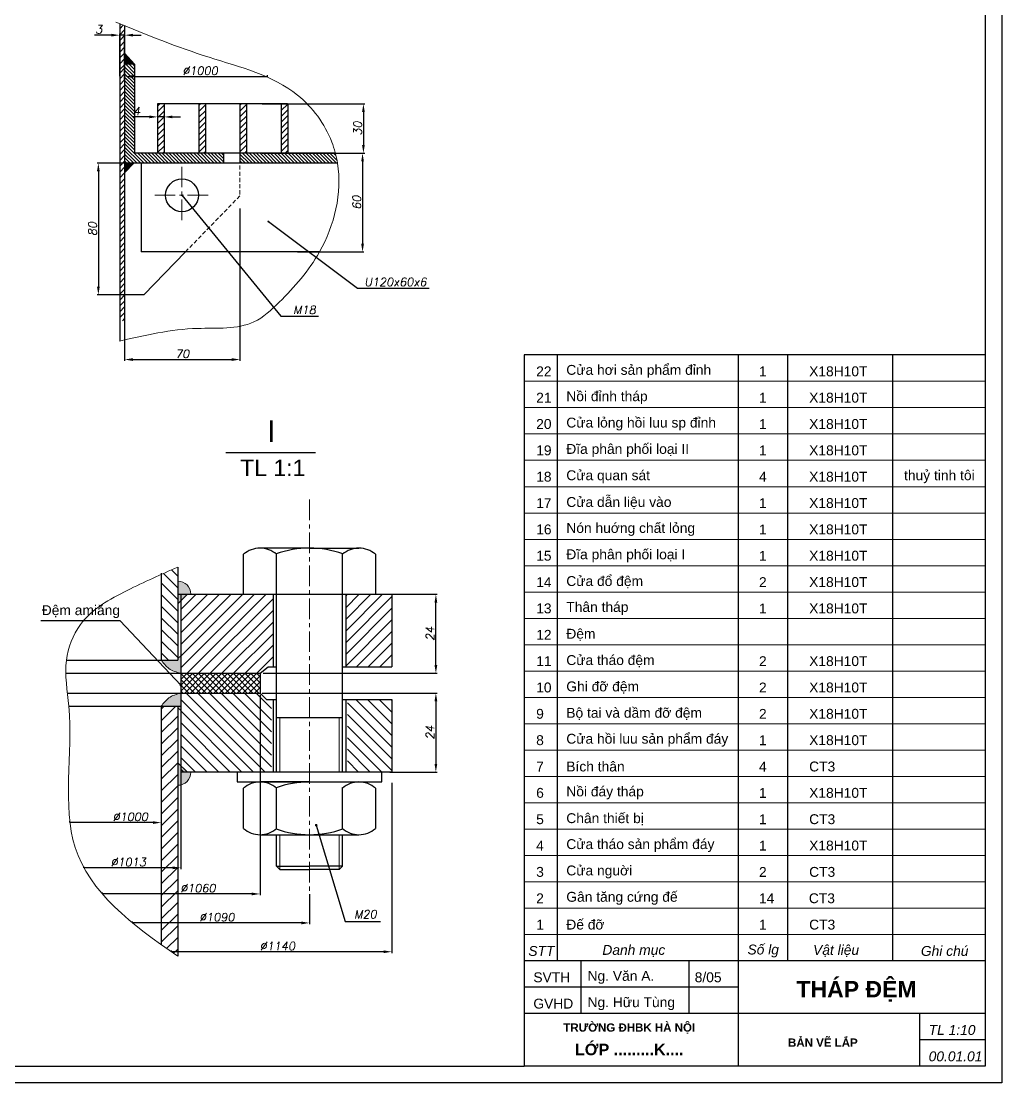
# Model space of a CAD drawing. Header units: inches. Extents: x -9 to 5931, y 0 to 8400.
# Drawn here: x 2954 to 5931, y 0 to 3223 of the extents above; entities that cross this region are included whole.
import ezdxf

# ---------------------------------------------------------------- set-up
doc = ezdxf.new("R2010")
doc.units = ezdxf.units.IN
doc.header["$LTSCALE"] = 50
doc.header["$MEASUREMENT"] = 0
doc.linetypes.add('CENTER', pattern=[2, 1.25, -0.25, 0.25, -0.25])
doc.linetypes.add('HIDDEN', pattern=[0.375, 0.25, -0.125])
doc.layers.get('0').update_dxf_attribs({"plot": 0})
for name, color, linetype, lineweight in [('Dam', 2, 'Continuous', 30), ('Khuat', 6, 'HIDDEN', 13), ('kthuoc', 3, 'Continuous', 13), ('manh', 4, 'Continuous', 13), ('Tam', 1, 'CENTER', 13)]:
    doc.layers.add(name, color=color, linetype=linetype, lineweight=lineweight)
doc.styles.add('chu2.5', font='txt.shx', dxfattribs={"oblique": 10, "height": 25})
doc.styles.add('chu50', font='VNARIAL.ttf', dxfattribs={"height": 50})
doc.styles.add('chu65', font='VNARIAL.ttf', dxfattribs={"height": 65})
doc.dimstyles.new('kichthuoc2.5', dxfattribs={"dimtxt": 25, "dimasz": 25, "dimexe": 4, "dimexo": 0, "dimgap": 5, "dimtad": 1, "dimtoh": 1, "dimdec": 0, "dimzin": 0, "dimdsep": 46, "dimtxsty": 'chu2.5', "dimcen": 5, "dimclrd": 256, "dimclre": 256, "dimclrt": 256, "dimadec": 0, "dimazin": 0, "dimtfac": 1, "dimtdec": 0, "dimtmove": 0, "dimatfit": 0, "dimfxl": 0, "dimtolj": 1, "dimtzin": 0, "dimarcsym": 0})

# ---------------------------------------------------------------- blocks, each defined once
blk = doc.blocks.new('*D6')
at = {"layer": 'DEFPOINTS', "color": 0}
for p in [(3368.1, 2956.3), (3368.1, 2932.8), (3388.1, 2932.8)]:
    blk.add_point(p, dxfattribs=at)
at = {"layer": 'manh', "lineweight": -2}
for p, q in [((3368.1, 2956.3), (3368.1, 2928.8)), ((3388.1, 2932.8), (3388.1, 2936.8)), ((3343.1, 2932.8), (3291.5, 2932.8)), ((3388.1, 2932.8), (3368.1, 2932.8)), ((3413.1, 2932.8), (3438.1, 2932.8))]:
    blk.add_line(p, q, dxfattribs=at)
at = {"layer": 'manh'}
for points in [[(3343.1, 2937), (3343.1, 2928.6), (3368.1, 2932.8)], [(3413.1, 2937), (3413.1, 2928.6), (3388.1, 2932.8)]]:
    blk.add_solid(points, dxfattribs=at)
at = {"layer": 'manh', "insert": (3304.8, 2950.3), "char_height": 25, "attachment_point": 5, "style": 'chu2.5'}
blk.add_mtext('\\A1;4', dxfattribs=at)
blk = doc.blocks.new('*D5')
at = {"layer": 'DEFPOINTS', "color": 0}
for p in [(3253.1, 3181), (3253.1, 3056.1), (3268.1, 3045.6)]:
    blk.add_point(p, dxfattribs=at)
at = {"layer": 'manh', "lineweight": -2}
for p, q in [((3228.1, 3181), (3176.5, 3181)), ((3253.1, 3056.1), (3253.1, 3185)), ((3268.1, 3181), (3253.1, 3181)), ((3268.1, 3045.6), (3268.1, 3185)), ((3293.1, 3181), (3318.1, 3181))]:
    blk.add_line(p, q, dxfattribs=at)
at = {"layer": 'manh'}
for points in [[(3228.1, 3185.1), (3228.1, 3176.8), (3253.1, 3181)], [(3293.1, 3185.1), (3293.1, 3176.8), (3268.1, 3181)]]:
    blk.add_solid(points, dxfattribs=at)
at = {"layer": 'manh', "insert": (3189.8, 3198.5), "char_height": 25, "attachment_point": 5, "style": 'chu2.5'}
blk.add_mtext('\\A1;3', dxfattribs=at)
blk = doc.blocks.new('*D41')
at = {"layer": 'DEFPOINTS', "color": 0}
for p in [(3618.1, 2654.3), (3268.1, 2404.8), (3618.1, 2196)]:
    blk.add_point(p, dxfattribs=at)
at = {"layer": 'manh', "lineweight": -2}
for p, q in [((3618.1, 2654.3), (3618.1, 2192)), ((3268.1, 2404.8), (3268.1, 2192)), ((3293.1, 2196), (3593.1, 2196))]:
    blk.add_line(p, q, dxfattribs=at)
at = {"layer": 'manh'}
for points in [[(3293.1, 2200.2), (3293.1, 2191.8), (3268.1, 2196)], [(3593.1, 2200.2), (3593.1, 2191.8), (3618.1, 2196)]]:
    blk.add_solid(points, dxfattribs=at)
at = {"layer": 'manh', "insert": (3443.1, 2213.5), "char_height": 25, "attachment_point": 5, "style": 'chu2.5'}
blk.add_mtext('\\A1;70', dxfattribs=at)
blk = doc.blocks.new('*D40')
at = {"layer": 'DEFPOINTS', "color": 0}
for p in [(3318.1, 2792.6), (3188.3, 2392.6), (3297.2, 2392.6)]:
    blk.add_point(p, dxfattribs=at)
at = {"layer": 'manh', "lineweight": -2}
for p, q in [((3318.1, 2792.6), (3184.3, 2792.6)), ((3188.3, 2767.6), (3188.3, 2417.6)), ((3297.2, 2392.6), (3184.3, 2392.6))]:
    blk.add_line(p, q, dxfattribs=at)
at = {"layer": 'manh'}
for points in [[(3184.1, 2767.6), (3192.5, 2767.6), (3188.3, 2792.6)], [(3184.1, 2417.6), (3192.5, 2417.6), (3188.3, 2392.6)]]:
    blk.add_solid(points, dxfattribs=at)
at = {"layer": 'manh', "insert": (3170.8, 2592.6), "char_height": 25, "attachment_point": 5, "rotation": 90, "style": 'chu2.5'}
blk.add_mtext('\\A1;80', dxfattribs=at)
blk = doc.blocks.new('*D39')
at = {"layer": 'DEFPOINTS', "color": 0}
for p in [(3793.1, 2822.6), (3793.1, 2522.6), (3990.3, 2522.6)]:
    blk.add_point(p, dxfattribs=at)
at = {"layer": 'manh', "lineweight": -2}
for p, q in [((3793.1, 2822.6), (3994.3, 2822.6)), ((3990.3, 2797.6), (3990.3, 2547.6)), ((3793.1, 2522.6), (3994.3, 2522.6))]:
    blk.add_line(p, q, dxfattribs=at)
at = {"layer": 'manh'}
for points in [[(3986.2, 2797.6), (3994.5, 2797.6), (3990.3, 2822.6)], [(3986.2, 2547.6), (3994.5, 2547.6), (3990.3, 2522.6)]]:
    blk.add_solid(points, dxfattribs=at)
at = {"layer": 'manh', "insert": (3972.8, 2672.6), "char_height": 25, "attachment_point": 5, "rotation": 90, "style": 'chu2.5'}
blk.add_mtext('\\A1;60', dxfattribs=at)
blk = doc.blocks.new('*D38')
at = {"layer": 'DEFPOINTS', "color": 0}
for p in [(3685.6, 2972.6), (3685.6, 2822.6), (3992.9, 2822.6)]:
    blk.add_point(p, dxfattribs=at)
at = {"layer": 'manh', "lineweight": -2}
for p, q in [((3685.6, 2972.6), (3996.9, 2972.6)), ((3992.9, 2947.6), (3992.9, 2847.6)), ((3685.6, 2822.6), (3996.9, 2822.6))]:
    blk.add_line(p, q, dxfattribs=at)
at = {"layer": 'manh'}
for points in [[(3988.8, 2947.6), (3997.1, 2947.6), (3992.9, 2972.6)], [(3988.8, 2847.6), (3997.1, 2847.6), (3992.9, 2822.6)]]:
    blk.add_solid(points, dxfattribs=at)
at = {"layer": 'manh', "insert": (3975.4, 2897.6), "char_height": 25, "attachment_point": 5, "rotation": 90, "style": 'chu2.5'}
blk.add_mtext('\\A1;30', dxfattribs=at)
blk = doc.blocks.new('*D84')
at = {"layer": 'DEFPOINTS', "color": 0}
for p in [(3268.1, 3042.8), (3701.7, 3055.4), (3701.7, 3053.4)]:
    blk.add_point(p, dxfattribs=at)
at = {"layer": 'manh', "lineweight": -2}
for p, q in [((3268.1, 3042.8), (3268.1, 3059.4)), ((3293.1, 3055.4), (3701.7, 3055.4)), ((3701.7, 3053.4), (3701.7, 3059.4))]:
    blk.add_line(p, q, dxfattribs=at)
at = {"layer": 'manh'}
blk.add_solid([(3293.1, 3059.6), (3293.1, 3051.2), (3268.1, 3055.4)], dxfattribs=at)
at = {"layer": 'manh', "insert": (3497.4, 3072.9), "char_height": 25, "attachment_point": 5, "style": 'chu2.5'}
blk.add_mtext('\\A1;%%c1000', dxfattribs=at)
blk = doc.blocks.new('_None')
blk = doc.blocks.new('*D91')
at = {"layer": 'DEFPOINTS', "color": 0}
for p in [(4073.1, 1483.3), (4212.9, 1483.3), (3688.5, 1243.3)]:
    blk.add_point(p, dxfattribs=at)
at = {"layer": 'kthuoc', "lineweight": -2}
for p, q in [((4073.1, 1483.3), (4216.9, 1483.3)), ((4212.9, 1268.3), (4212.9, 1458.3)), ((3688.5, 1243.3), (4216.9, 1243.3))]:
    blk.add_line(p, q, dxfattribs=at)
at = {"layer": 'kthuoc'}
for points in [[(4208.8, 1458.3), (4217.1, 1458.3), (4212.9, 1483.3)], [(4208.8, 1268.3), (4217.1, 1268.3), (4212.9, 1243.3)]]:
    blk.add_solid(points, dxfattribs=at)
at = {"layer": 'kthuoc', "insert": (4195.4, 1363.3), "char_height": 25, "attachment_point": 5, "rotation": 90, "style": 'chu2.5'}
blk.add_mtext('\\A1;24', dxfattribs=at)
blk = doc.blocks.new('*D90')
at = {"layer": 'DEFPOINTS', "color": 0}
for p in [(3379.2, 941.2), (3102.1, 790.1), (3102.1, 790.1)]:
    blk.add_point(p, dxfattribs=at)
at = {"layer": 'kthuoc', "lineweight": -2}
for p, q in [((3379.2, 941.2), (3379.2, 786.1)), ((3102.1, 790.1), (3102.1, 794.1)), ((3354.2, 790.1), (3102.1, 790.1))]:
    blk.add_line(p, q, dxfattribs=at)
at = {"layer": 'kthuoc'}
blk.add_solid([(3354.2, 794.2), (3354.2, 785.9), (3379.2, 790.1)], dxfattribs=at)
at = {"layer": 'kthuoc', "insert": (3285.5, 807.6), "char_height": 25, "attachment_point": 5, "style": 'chu2.5'}
blk.add_mtext('\\A1;%%c1000', dxfattribs=at)
blk = doc.blocks.new('*D89')
at = {"layer": 'DEFPOINTS', "color": 0}
for p in [(3438.9, 953.2), (3144.6, 652.6), (3144.6, 652.6)]:
    blk.add_point(p, dxfattribs=at)
at = {"layer": 'kthuoc', "lineweight": -2}
for p, q in [((3438.9, 953.2), (3438.9, 648.6)), ((3144.6, 652.6), (3144.6, 656.6)), ((3413.9, 652.6), (3144.6, 652.6))]:
    blk.add_line(p, q, dxfattribs=at)
at = {"layer": 'kthuoc'}
blk.add_solid([(3413.9, 656.8), (3413.9, 648.4), (3438.9, 652.6)], dxfattribs=at)
at = {"layer": 'kthuoc', "insert": (3279.3, 670.1), "char_height": 25, "attachment_point": 5, "style": 'chu2.5'}
blk.add_mtext('\\A1;%%c1013', dxfattribs=at)
blk = doc.blocks.new('*D88')
at = {"layer": 'DEFPOINTS', "color": 0}
for p in [(3829.2, 572.6), (3292.2, 485.3), (3292.2, 485.3)]:
    blk.add_point(p, dxfattribs=at)
at = {"layer": 'kthuoc', "lineweight": -2}
for p, q in [((3829.2, 572.6), (3829.2, 481.3)), ((3292.2, 485.3), (3292.2, 489.3)), ((3804.2, 485.3), (3292.2, 485.3))]:
    blk.add_line(p, q, dxfattribs=at)
at = {"layer": 'kthuoc'}
blk.add_solid([(3804.2, 489.5), (3804.2, 481.1), (3829.2, 485.3)], dxfattribs=at)
at = {"layer": 'kthuoc', "insert": (3548.2, 502.8), "char_height": 25, "attachment_point": 5, "style": 'chu2.5'}
blk.add_mtext('\\A1;{\\Ftxt.shx|c1;%%c}1090', dxfattribs=at)
blk = doc.blocks.new('*D87')
at = {"layer": 'DEFPOINTS', "color": 0}
for p in [(4079.2, 910.5), (3410.2, 397.9), (3410.2, 397.9)]:
    blk.add_point(p, dxfattribs=at)
at = {"layer": 'kthuoc', "lineweight": -2}
for p, q in [((4079.2, 910.5), (4079.2, 393.9)), ((3410.2, 397.9), (3410.2, 401.9)), ((4054.2, 397.9), (3410.2, 397.9))]:
    blk.add_line(p, q, dxfattribs=at)
at = {"layer": 'kthuoc'}
blk.add_solid([(4054.2, 402), (4054.2, 393.7), (4079.2, 397.9)], dxfattribs=at)
at = {"layer": 'kthuoc', "insert": (3732.2, 415.4), "char_height": 25, "attachment_point": 5, "style": 'chu2.5'}
blk.add_mtext('\\A1;{\\Ftxt.shx|c1;%%c}1140', dxfattribs=at)
blk = doc.blocks.new('*D86')
at = {"layer": 'DEFPOINTS', "color": 0}
for p in [(3685.5, 1183.3), (4073.1, 943.3), (4212.9, 943.3)]:
    blk.add_point(p, dxfattribs=at)
at = {"layer": 'kthuoc', "lineweight": -2}
for p, q in [((3685.5, 1183.3), (4216.9, 1183.3)), ((4212.9, 1158.3), (4212.9, 968.3)), ((4073.1, 943.3), (4216.9, 943.3))]:
    blk.add_line(p, q, dxfattribs=at)
at = {"layer": 'kthuoc'}
for points in [[(4208.8, 1158.3), (4217.1, 1158.3), (4212.9, 1183.3)], [(4208.8, 968.3), (4217.1, 968.3), (4212.9, 943.3)]]:
    blk.add_solid(points, dxfattribs=at)
at = {"layer": 'kthuoc', "insert": (4195.4, 1063.3), "char_height": 25, "attachment_point": 5, "rotation": 90, "style": 'chu2.5'}
blk.add_mtext('\\A1;24', dxfattribs=at)
blk = doc.blocks.new('*D85')
at = {"layer": 'DEFPOINTS', "color": 0}
for p in [(3679.2, 1177.8), (3200.4, 573.3), (3200.4, 573.3)]:
    blk.add_point(p, dxfattribs=at)
at = {"layer": 'kthuoc', "lineweight": -2}
for p, q in [((3679.2, 1177.8), (3679.2, 569.3)), ((3200.4, 573.3), (3200.4, 577.3)), ((3654.2, 573.3), (3200.4, 573.3))]:
    blk.add_line(p, q, dxfattribs=at)
at = {"layer": 'kthuoc'}
blk.add_solid([(3654.2, 577.5), (3654.2, 569.2), (3679.2, 573.3)], dxfattribs=at)
at = {"layer": 'kthuoc', "insert": (3490.9, 590.8), "char_height": 25, "attachment_point": 5, "style": 'chu2.5'}
blk.add_mtext('\\A1;{\\Ftxt.shx|c1;%%c}1060', dxfattribs=at)

msp = doc.modelspace()

# ---------------------------------------------------------------- hatches: boundary and pattern name
at = {"layer": 'kthuoc'}
for points in [[(3268.1, 3126.5), (3268.1, 3092.6), (3298.1, 3092.6)], [(3295.6, 2792.6), (3268.1, 2792.6), (3268.1, 2762.6)]]:
    msp.add_hatch(color=256, dxfattribs=at).paths.add_polyline_path(points)
h = msp.add_hatch(dxfattribs=at)
h.set_pattern_fill('ANSI31', color=256, scale=60, angle=90, style=0)
h.paths.add_polyline_path([(3568.1, 2822.6), (3298.1, 2822.6), (3298.1, 3092.6), (3268.1, 3092.6), (3268.1, 2792.6), (3568.1, 2792.6)])
h = msp.add_hatch(dxfattribs=at)
h.set_pattern_fill('ANSI31', color=256, scale=60, angle=90, style=0)
h.paths.add_polyline_path([(3907.4, 2822.6), (3618.1, 2822.6), (3618.1, 2792.6), (3914.4, 2792.6, 0.015934)])
h = msp.add_hatch(dxfattribs=at)
h.set_pattern_fill('ANSI31', color=256, scale=200, angle=90, style=0)
h.set_pattern_definition([(135, (-4021.003, -3951.406), (-17.67767, -17.67767), [])])
edge = h.paths.add_edge_path()
edge.add_line((3379.2, 1283.3), (3429.2, 1283.3))
edge.add_line((3429.2, 1283.3), (3429.2, 1565.7))
edge.add_spline(control_points=[(3429.2, 1565.7), (3412.6, 1558.3), (3395.9, 1550.9), (3379.2, 1543.5)], knot_values=[0, 0, 0, 0, 55.137176, 55.137176, 55.137176, 55.137176], degree=3, periodic=0)
edge.add_line((3379.2, 1543.5), (3379.2, 1283.3))
h = msp.add_hatch(color=256, dxfattribs=at)
h.paths.add_polyline_path([(3438.9, 1483.3), (3438.9, 1464), (3458.9, 1483.3)])
h.paths.add_polyline_path([(3438.9, 1483.3), (3429.2, 1483.3), (3429.2, 1454.7), (3438.9, 1464)])
h.paths.add_polyline_path([(3469.2, 1483.3, 0.414214), (3429.2, 1523.3), (3429.2, 1483.3)])
h = msp.add_hatch(dxfattribs=at)
h.set_pattern_fill('ANSI31', color=256, scale=200, style=0)
h.set_pattern_definition([(45, (-4021.003, -3724.895), (-17.67767, 17.67767), [])])
h.paths.add_polyline_path([(3679.2, 1243.3), (3704.2, 1263.3), (3719.2, 1263.3), (3719.2, 1483.3), (3458.9, 1483.3), (3438.9, 1464), (3438.9, 1243.3)])
h.paths.add_polyline_path([(3939.2, 1263.3), (4079.2, 1263.3), (4079.2, 1483.3), (3939.2, 1483.3)])
h = msp.add_hatch(color=256, dxfattribs=at)
edge = h.paths.add_edge_path()
edge.add_line((3438.9, 1296.4), (3429.2, 1288.6))
edge.add_line((3429.2, 1288.6), (3429.2, 1283.3))
edge.add_line((3429.2, 1283.3), (3379.2, 1283.3))
edge.add_spline(control_points=[(3379.2, 1283.3), (3386.2, 1273.9), (3401.2, 1253.6), (3425.7, 1246.9), (3438.9, 1243.3)], knot_values=[0, 0, 0, 0, 34.094787, 73.730614, 73.730614, 73.730614, 73.730614], degree=3, periodic=0)
edge.add_line((3438.9, 1243.3), (3438.9, 1296.4))
h = msp.add_hatch(dxfattribs=at)
h.set_pattern_fill('ANSI37', color=256, scale=100, angle=90, style=0)
h.set_pattern_definition([(135, (-4021.003, -3724.895), (-8.838835, -8.838835), []), (225, (-4021.003, -3724.895), (8.838835, -8.838835), [])])
h.paths.add_polyline_path([(3679.2, 1183.3), (3679.2, 1243.3), (3438.9, 1243.3), (3438.9, 1183.3)])
h = msp.add_hatch(color=256, dxfattribs=at)
edge = h.paths.add_edge_path()
edge.add_line((3438.9, 1130.2), (3429.2, 1138))
edge.add_line((3429.2, 1138), (3429.2, 1143.3))
edge.add_line((3429.2, 1143.3), (3379.2, 1143.3))
edge.add_spline(control_points=[(3379.2, 1143.3), (3386.2, 1152.7), (3401.2, 1173), (3425.7, 1179.7), (3438.9, 1183.3)], knot_values=[0, 0, 0, 0, 34.094787, 73.730614, 73.730614, 73.730614, 73.730614], degree=3, periodic=0)
edge.add_line((3438.9, 1183.3), (3438.9, 1130.2))
h = msp.add_hatch(dxfattribs=at)
h.set_pattern_fill('ANSI31', color=256, scale=200, angle=90, style=0)
h.set_pattern_definition([(135, (-4021.003, -3714.895), (-17.67767, -17.67767), [])])
h.paths.add_polyline_path([(3438.9, 1183.3), (3438.9, 943.9), (3714.2, 943.3), (3714.2, 1163.3), (3699.2, 1163.3), (3679.2, 1183.3)])
h.paths.add_polyline_path([(4079.2, 1163.3), (3944.2, 1163.3), (3944.2, 943.3), (4079.2, 943.3)])
h = msp.add_hatch(dxfattribs=at)
h.set_pattern_fill('ANSI31', color=256, scale=200, style=0)
h.set_pattern_definition([(45, (46.938, -6.27), (-17.67767, 17.67767), [])])
edge = h.paths.add_edge_path()
edge.add_line((3429.2, 1143.3), (3379.2, 1143.3))
edge.add_line((3379.2, 1143.3), (3379.2, 419.4))
edge.add_spline(control_points=[(3379.2, 419.4), (3395.6, 407.8), (3412.3, 396.3), (3429.2, 384.9)], knot_values=[1434.665521, 1434.665521, 1434.665521, 1434.665521, 1490.053728, 1490.053728, 1490.053728, 1490.053728], degree=3, periodic=0)
edge.add_line((3429.2, 384.9), (3429.2, 1143.3))
h.paths.add_polyline_path([(3361.1, 609.6), (3498.6, 609.6), (3498.6, 572.1), (3361.1, 572.1)], flags=9)
h = msp.add_hatch(color=256, dxfattribs=at)
h.paths.add_polyline_path([(3458.9, 943.3), (3438.9, 943.3), (3438.9, 962.6)])
h.paths.add_polyline_path([(3438.9, 943.3), (3429.2, 943.3), (3429.2, 971.9), (3438.9, 962.6)])
h.paths.add_polyline_path([(3429.2, 903.3), (3429.2, 943.3), (3469.2, 943.3, -0.414214)])
at = {"layer": 'manh'}
h = msp.add_hatch(dxfattribs=at)
h.set_pattern_fill('ANSI31', color=256, scale=100, style=0)
edge = h.paths.add_edge_path()
edge.add_spline(control_points=[(3268.1, 3209.3), (3263.1, 3211.4), (3258.1, 3213.4), (3253.1, 3215.4)], knot_values=[12.307362, 12.307362, 12.307362, 12.307362, 28.609701, 28.609701, 28.609701, 28.609701], degree=3, periodic=0)
edge.add_line((3253.1, 3215.4), (3253.1, 3078.1))
edge.add_line((3253.1, 3078.1), (3268.1, 3077.8))
edge.add_line((3268.1, 3077.8), (3268.1, 3209.3))
h = msp.add_hatch(dxfattribs=at)
h.set_pattern_fill('ANSI31', color=256, scale=100, style=0)
h.set_pattern_definition([(45, (22764.192, 73.204), (-8.838835, 8.838835), [])])
h.paths.add_polyline_path([(3253.1, 2317.8, 0.009776), (3268.1, 2310.7), (3268.1, 3084.9, 0.009776), (3253.1, 3077.9)])
h = msp.add_hatch(dxfattribs=at)
h.set_pattern_fill('ANSI31', color=256, scale=100, style=0)
h.set_pattern_definition([(45, (19115.443, -6106.299), (-8.838835, 8.838835), [])])
h.paths.add_polyline_path([(3388.1, 2972.6), (3368.1, 2972.6), (3368.1, 2822.6), (3388.1, 2822.6)])
h.paths.add_polyline_path([(3513.1, 2972.6), (3493.1, 2972.6), (3493.1, 2822.6), (3513.1, 2822.6)])
h.paths.add_polyline_path([(3638.1, 2972.6), (3618.1, 2972.6), (3618.1, 2822.6), (3638.1, 2822.6)])
h.paths.add_polyline_path([(3763.1, 2972.2, 0.000319), (3762.8, 2972.6), (3743.1, 2972.6), (3743.1, 2822.6), (3763.1, 2822.6)])

# ---------------------------------------------------------------- linework, layer by layer
msp.add_lwpolyline([(-9.2, 0), (-9.2, 8400), (5930.8, 8400), (5930.8, 0), (-9.2, 0)], close=True)
at = {"layer": 'Dam'}
for p, q in [((5880.8, 8350), (5880.8, 50)), ((3253.1, 3215.4), (3253.1, 2252.1)), ((3268.1, 3209.3), (3268.1, 2246.1)), ((3298.1, 3092.6), (3268.1, 3092.6)), ((3298.1, 3092.6), (3298.1, 2822.6)), ((3762.8, 2972.6), (3368.1, 2972.6)), ((3368.1, 2972.6), (3368.1, 2822.6)), ((3388.1, 2972.6), (3388.1, 2822.6)), ((3493.1, 2972.6), (3493.1, 2822.6)), ((3513.1, 2972.6), (3513.1, 2822.6)), ((3618.1, 2972.6), (3618.1, 2822.6)), ((3638.1, 2972.6), (3638.1, 2822.6)), ((3743.1, 2972.6), (3743.1, 2822.6)), ((3763.1, 2972.6), (3763.1, 2822.6)), ((3907.4, 2822.6), (3298.1, 2822.6)), ((3845.2, 2822.6), (3318.1, 2822.6)), ((3568.1, 2822.6), (3568.1, 2792.6)), ((3618.1, 2822.6), (3618.1, 2792.6)), ((3853.2, 2792.6), (3268.1, 2792.6)), ((3914.4, 2792.6), (3268.1, 2792.6)), ((3318.1, 2792.6), (3318.1, 2522.6)), ((3859.5, 2522.6), (3318.1, 2522.6)), ((3326.2, 2392.6), (3452.5, 2522.6)), ((3326.2, 2392.6), (3268.1, 2392.6)), ((4480.8, 2210), (4480.8, 50)), ((5880.8, 2210), (4480.8, 2210)), ((4580.8, 2210), (4580.8, 370)), ((5130.8, 2210), (5130.8, 50)), ((5280.8, 2210), (5280.8, 370)), ((5598.9, 2210), (5598.9, 370)), ((3574.9, 1913.9), (3847.6, 1913.9)), ((3829.2, 1623.3), (3679.2, 1623.3)), ((3829.2, 1623.3), (3979.2, 1623.3)), ((3629.2, 1483.3), (3629.2, 1604.7)), ((3729.2, 1483.3), (3729.2, 1606.1)), ((3929.2, 1483.3), (3929.2, 1606.1)), ((4029.2, 1604.7), (4029.2, 1483.3)), ((3379.2, 1547.5), (3379.2, 1283.3)), ((3429.2, 1565.7), (3429.2, 1283.3)), ((3458.9, 1483.3), (3429.2, 1454.7)), ((3429.2, 1483.3), (4079.2, 1483.3)), ((3438.9, 1483.3), (3438.9, 943.3)), ((3719.2, 1483.3), (3719.2, 1263.3)), ((3729.2, 943.3), (3729.2, 1483.3)), ((3929.2, 943.3), (3929.2, 1483.3)), ((3939.2, 1483.3), (3939.2, 1263.3)), ((4079.2, 1483.3), (4079.2, 1263.3)), ((3091.2, 1283.3), (3429.2, 1283.3)), ((3679.2, 1243.3), (3704.2, 1263.3)), ((3704.2, 1263.3), (3729.2, 1263.3)), ((3929.2, 1263.3), (4079.2, 1263.3)), ((3091.2, 1243.3), (3679.2, 1243.3)), ((3679.2, 1243.3), (3679.2, 1183.3)), ((3094.7, 1183.3), (3679.2, 1183.3)), ((3679.2, 1183.3), (3699.2, 1163.3)), ((3699.2, 1163.3), (3729.2, 1163.3)), ((3719.2, 1163.3), (3719.2, 943.3)), ((3929.2, 1163.3), (4079.2, 1163.3)), ((3939.2, 1163.3), (3939.2, 943.3)), ((4079.2, 1163.3), (4079.2, 943.3)), ((3098.8, 1143.3), (3438.9, 1143.3)), ((3379.2, 1143.3), (3379.2, 419.4)), ((3429.2, 1143.3), (3429.2, 384.9)), ((3929.2, 1107.9), (3729.2, 1107.9)), ((3458.9, 943.3), (3429.2, 971.9)), ((4079.2, 943.3), (3438.9, 943.3)), ((3829.2, 913.3), (3679.2, 913.3)), ((3829.2, 913.3), (3979.2, 913.3)), ((3629.2, 771.9), (3629.2, 894.7)), ((3729.2, 770.4), (3729.2, 896.1)), ((3929.2, 770.4), (3929.2, 896.1)), ((4029.2, 894.7), (4029.2, 771.9)), ((3679.2, 753.3), (3979.2, 753.3)), ((3729.2, 657.9), (3729.2, 753.3)), ((3929.2, 657.9), (3929.2, 753.3)), ((3729.2, 657.9), (3739.2, 647.9)), ((3729.2, 657.9), (3829.2, 657.9)), ((3739.2, 647.9), (3829.2, 647.9)), ((3929.2, 657.9), (3829.2, 657.9)), ((3919.2, 647.9), (3829.2, 647.9)), ((3929.2, 657.9), (3919.2, 647.9)), ((5880.8, 370), (4480.8, 370)), ((4653.4, 370), (4653.4, 210)), ((4980.8, 370), (4980.8, 210)), ((5130.8, 290), (4480.8, 290)), ((5880.8, 210), (4480.8, 210)), ((5680.8, 210), (5680.8, 50)), ((5880.8, 130), (5680.8, 130)), ((240.8, 50), (4480.8, 50)), ((5880.8, 50), (4480.8, 50))]:
    msp.add_line(p, q, dxfattribs=at)
msp.add_lwpolyline([(4079.2, 943.3), (3609.2, 943.3), (3609.2, 913.3), (4049.2, 913.3), (4049.2, 943.3)], dxfattribs=at)
msp.add_circle((3442.2, 2694.7), 50, dxfattribs=at)
for centre, radius, start, end in [((3679.2, 1546.9), 76.4, 90, 130.8824), ((3679.2, 1546.9), 76.4, 49.1176, 90), ((3829.2, 1323.3), 300, 90, 109.7203), ((3829.2, 1323.3), 300, 70.2797, 90), ((3979.2, 1546.9), 76.4, 90, 130.8824), ((3979.2, 1546.9), 76.4, 49.1176, 90), ((3679.2, 836.9), 76.4, 90, 130.8824), ((3679.2, 836.9), 76.4, 49.1176, 90), ((3829.2, 613.3), 300, 90, 109.7203), ((3979.2, 836.9), 76.4, 90, 130.8824), ((3979.2, 836.9), 76.4, 49.1176, 90), ((3679.2, 829.7), 76.4, 229.1176, 270), ((3679.2, 829.7), 76.4, 270, 310.8824), ((3829.2, 1053.3), 300, 250.2797, 270), ((3829.2, 1053.3), 300, 270, 289.7203), ((3979.2, 829.7), 76.4, 229.1176, 270), ((3979.2, 829.7), 76.4, 270, 310.8824)]:
    msp.add_arc(centre, radius, start, end, dxfattribs=at)
at = {"layer": 'Khuat'}
for p, q in [((3618.1, 2822.6), (3618.1, 2693.1)), ((3618.1, 2693.1), (3452.5, 2522.6))]:
    msp.add_line(p, q, dxfattribs=at)
at = {"layer": 'kthuoc'}
for p, q in [((3298.1, 3092.6), (3268.1, 3126.5)), ((3295.6, 2792.6), (3268.1, 2762.6)), ((3429.2, 1288.6), (3438.9, 1296.4)), ((3429.2, 1138), (3438.9, 1130.2))]:
    msp.add_line(p, q, dxfattribs=at)
for centre, start, end in [((3429.2, 1483.3), 0, 90), ((3429.2, 943.3), 270, 0)]:
    msp.add_arc(centre, 40, start, end, dxfattribs=at)
for points in [[(3241.8, 3220), (3524.4, 3113.8), (3793.2, 2998.9), (3897, 2856.5), (3914.4, 2792.6), (3859.5, 2522.6), (3737, 2369.8), (3660.6, 2310.5), (3489.3, 2290.5), (3253.1, 2252.1)], [(3379.2, 1283.3), (3402.1, 1258), (3438.9, 1243.3)], [(3379.2, 1143.3), (3402.1, 1168.5), (3438.9, 1183.3)]]:
    msp.add_spline(points, degree=3, dxfattribs=at)
msp.add_open_spline([(3429.2, 1565.7), (3378.3, 1543.2), (3274.1, 1497.1), (3133.3, 1418.6), (3078, 1275.1), (3122.6, 1049.4), (3041.5, 672.3), (3289, 479.6), (3429.2, 384.9)], degree=3, knots=[0, 0, 0, 0, 168.559787, 344.848017, 460.811429, 601.017766, 1030.151487, 1490.053728, 1490.053728, 1490.053728, 1490.053728], dxfattribs=at)
at = {"layer": 'manh'}
for p, q in [((5880.8, 2130), (4480.8, 2130)), ((5880.8, 2050), (4480.8, 2050)), ((5880.8, 1970), (4480.8, 1970)), ((5880.8, 1970), (4480.8, 1970)), ((5880.8, 1890), (4480.8, 1890)), ((5880.8, 1810), (4480.8, 1810)), ((5880.8, 1730), (4480.8, 1730)), ((5880.8, 1650), (4480.8, 1650)), ((5880.8, 1570), (4480.8, 1570)), ((5880.8, 1490), (4480.8, 1490)), ((5880.8, 1410), (4480.8, 1410)), ((5880.8, 1330), (4480.8, 1330)), ((5880.8, 1250), (4480.8, 1250)), ((5880.8, 1170), (4480.8, 1170)), ((5880.8, 1090), (4480.8, 1090)), ((5880.8, 1010), (4480.8, 1010)), ((5880.8, 930), (4480.8, 930)), ((5880.8, 850), (4480.8, 850)), ((5880.8, 770), (4480.8, 770)), ((5880.8, 690), (4480.8, 690)), ((5880.8, 610), (4480.8, 610)), ((5880.8, 530), (4480.8, 530)), ((5880.8, 450), (4480.8, 450))]:
    msp.add_line(p, q, dxfattribs=at)
at = {"layer": 'manh', "linetype": 'ByBlock'}
for p, q in [((3739.2, 943.3), (3739.2, 1107.9)), ((3919.2, 943.3), (3919.2, 1107.9)), ((3739.2, 647.9), (3739.2, 753.3)), ((3919.2, 647.9), (3919.2, 753.3))]:
    msp.add_line(p, q, dxfattribs=at)
at = {"layer": 'Tam'}
for p, q in [((3442.2, 2781.6), (3442.2, 2607.8)), ((3359.4, 2694.7), (3525, 2694.7))]:
    msp.add_line(p, q, dxfattribs=at)
at = {"layer": 'Tam', "linetype": 'CENTER'}
msp.add_line((3829.2, 1770.6), (3829.2, 572.6), dxfattribs=at)

# ---------------------------------------------------------------- texts
at = {"layer": 'kthuoc'}
for s, insert, char_height, width, attachment_point, style in [('I', (3713.1, 1978.5), 65, 383.94, 5, 'chu65'), ('TL 1:1', (3618.7, 1892), 50, 530.059, 1, 'chu50')]:
    msp.add_mtext(s, dxfattribs=dict(at, insert=insert, char_height=char_height, width=width, attachment_point=attachment_point, style=style))
at = {"layer": 'kthuoc', "insert": (3964.9, 524.2), "char_height": 25, "attachment_point": 1, "style": 'chu2.5'}
msp.add_mtext('\\A1;M20', dxfattribs=at)
at = {"layer": 'manh', "char_height": 25, "attachment_point": 3, "style": 'chu2.5'}
for s, insert in [('U120x60x6', (4184.5, 2443.9)), ('M18', (3848.5, 2359.6))]:
    msp.add_mtext(s, dxfattribs=dict(at, insert=insert))
at = {"layer": 'manh'}
for s, insert, char_height, width, attachment_point in [('{\\f.VnArial|b0|i0|c0|p34;22}', (4517.4, 2160.1), 30, 187.104, 4), ('{\\f.VnArial|b0|i0|c0|p34;Cöa h¬i s¶n phÈm ®Ønh}', (4608.9, 2160.1), 30, 525.069, 4), ('{\\f.VnArial|b0|i0|c0|p34;1}', (5193.8, 2160.1), 30, 187.104, 4), ('{\\f.VnArial|b0|i0|c0|p34;X18H10T}', (5346.1, 2160.1), 30, 187.104, 4), ('{\\f.VnArial|b0|i0|c0|p34;21}', (4517.4, 2080.1), 30, 187.104, 4), ('{\\f.VnArial|b0|i0|c0|p34;Nåi ®Ønh th¸p}', (4608.9, 2080.1), 30, 491.789, 4), ('{\\f.VnArial|b0|i0|c0|p34;X18H10T}', (5346.1, 2080.1), 30, 187.104, 4), ('{\\f.VnArial|b0|i0|c0|p34;1}', (5193.8, 2080.1), 30, 187.104, 4), ('{\\f.VnArial|b0|i0|c0|p34;20}', (4517.4, 2000.1), 30, 187.104, 4), ('{\\f.VnArial|b0|i0|c0|p34;Cöa láng håi luu sp ®Ønh}', (4608.9, 2000.1), 30, 525.069, 4), ('{\\f.VnArial|b0|i0|c0|p34;1}', (5193.8, 2000.1), 30, 187.104, 4), ('{\\f.VnArial|b0|i0|c0|p34;X18H10T}', (5346.1, 2000.1), 30, 187.104, 4), ('{\\f.VnArial|b0|i0|c0|p34;19}', (4517.4, 1920.1), 30, 187.104, 4), ('{\\f.VnArial|b0|i0|c0|p34;§Üa ph©n phèi lo¹i II}', (4608.9, 1920.1), 30, 525.069, 4), ('{\\f.VnArial|b0|i0|c0|p34;1}', (5193.8, 1920.1), 30, 187.104, 4), ('{\\f.VnArial|b0|i0|c0|p34;X18H10T}', (5346.1, 1920.1), 30, 187.104, 4), ('{\\f.VnArial|b0|i0|c0|p34;18}', (4517.4, 1840.1), 30, 187.104, 4), ('{\\f.VnArial|b0|i0|c0|p34;Cöa quan s¸t}', (4608.9, 1840.1), 30, 634.857, 4), ('{\\f.VnArial|b0|i0|c0|p34;4}', (5193.8, 1840.1), 30, 187.104, 4), ('{\\f.VnArial|b0|i0|c0|p34;X18H10T}', (5346.1, 1840.1), 30, 187.104, 4), ('{\\f.VnArial|b0|i0|c0|p34;thuû tinh t«i}', (5634.2, 1840.1), 30, 337, 4), ('{\\f.VnArial|b0|i0|c0|p34;17}', (4517.4, 1760.1), 30, 187.104, 4), ('{\\f.VnArial|b0|i0|c0|p34;Cöa dÉn liÖu vµo}', (4608.9, 1760.1), 30, 525.069, 4), ('{\\f.VnArial|b0|i0|c0|p34;1}', (5193.8, 1760.1), 30, 187.104, 4), ('{\\f.VnArial|b0|i0|c0|p34;X18H10T}', (5346.1, 1760.1), 30, 187.104, 4), ('{\\f.VnArial|b0|i0|c0|p34;16}', (4517.4, 1680.1), 30, 187.104, 4), ('{\\f.VnArial|b0|i0|c0|p34;Nãn huíng chÊt láng}', (4608.9, 1680.1), 30, 757.5, 4), ('{\\f.VnArial|b0|i0|c0|p34;1}', (5193.8, 1680.1), 30, 187.104, 4), ('{\\f.VnArial|b0|i0|c0|p34;X18H10T}', (5346.1, 1680.1), 30, 187.104, 4), ('{\\f.VnArial|b0|i0|c0|p34;15}', (4517.4, 1600.1), 30, 187.104, 4), ('{\\f.VnArial|b0|i0|c0|p34;§Üa ph©n phèi lo¹i I}', (4608.9, 1600.1), 30, 715.778, 4), ('{\\f.VnArial|b0|i0|c0|p34;1}', (5193.8, 1600.1), 30, 187.104, 4), ('{\\f.VnArial|b0|i0|c0|p34;X18H10T}', (5346.1, 1600.1), 30, 187.104, 4), ('{\\f.VnArial|b0|i0|c0|p34;14}', (4517.4, 1520.1), 30, 187.104, 4), ('{\\f.VnArial|b0|i0|c0|p34;Cöa ®æ ®Öm}', (4608.9, 1520.1), 30, 342.593, 4), ('{\\f.VnArial|b0|i0|c0|p34;2}', (5193.8, 1520.1), 30, 187.104, 4), ('{\\f.VnArial|b0|i0|c0|p34;X18H10T}', (5346.1, 1520.1), 30, 187.104, 4), ('{\\f.VnArial|b0|i0|c0|p34;§Öm ami¨ng}', (3016.5, 1430.5), 30, 377.592, 4), ('{\\f.VnArial|b0|i0|c0|p34;13}', (4517.4, 1440.1), 30, 187.104, 4), ('{\\f.VnArial|b0|i0|c0|p34;Th©n th¸p}', (4608.9, 1440.1), 30, 187.104, 4), ('{\\f.VnArial|b0|i0|c0|p34;1}', (5193.8, 1440.1), 30, 187.104, 4), ('{\\f.VnArial|b0|i0|c0|p34;X18H10T}', (5346.1, 1440.1), 30, 187.104, 4), ('{\\f.VnArial|b0|i0|c0|p34;12}', (4517.4, 1360.1), 30, 187.104, 4), ('{\\f.VnArial|b0|i0|c0|p34;§Öm}', (4608.9, 1360.1), 30, 187.104, 4), ('{\\f.VnArial|b0|i0|c0|p34;11}', (4517.4, 1280.1), 30, 187.104, 4), ('{\\f.VnArial|b0|i0|c0|p34;Cöa th¸o ®Öm}', (4608.9, 1280.1), 30, 525.069, 4), ('{\\f.VnArial|b0|i0|c0|p34;2}', (5193.8, 1280.1), 30, 187.104, 4), ('{\\f.VnArial|b0|i0|c0|p34;X18H10T}', (5346.1, 1280.1), 30, 187.104, 4), ('{\\f.VnArial|b0|i0|c0|p34;10}', (4517.4, 1200.1), 30, 187.104, 4), ('{\\f.VnArial|b0|i0|c0|p34;Ghi ®ì ®Öm}', (4608.9, 1200.1), 30, 525.069, 4), ('{\\f.VnArial|b0|i0|c0|p34;2}', (5193.8, 1200.1), 30, 187.104, 4), ('{\\f.VnArial|b0|i0|c0|p34;X18H10T}', (5346.1, 1200.1), 30, 187.104, 4), ('{\\f.VnArial|b0|i0|c0|p34;9}', (4517.4, 1120.1), 30, 187.104, 4), ('{\\f.VnArial|b0|i0|c0|p34;Bé tai vµ dÇm ®ì ®Öm}', (4608.9, 1120.1), 30, 487.1, 4), ('{\\f.VnArial|b0|i0|c0|p34;2}', (5193.8, 1120.1), 30, 187.104, 4), ('{\\f.VnArial|b0|i0|c0|p34;X18H10T}', (5346.1, 1120.1), 30, 187.104, 4), ('{\\f.VnArial|b0|i0|c0|p34;Cöa håi luu s¶n phÈm ®¸y}', (4608.9, 1040.1), 30, 525.069, 4), ('{\\f.VnArial|b0|i0|c0|p34;8}', (4517.4, 1040.1), 30, 187.104, 4), ('{\\f.VnArial|b0|i0|c0|p34;1}', (5193.8, 1040.1), 30, 187.104, 4), ('{\\f.VnArial|b0|i0|c0|p34;X18H10T}', (5346.1, 1040.1), 30, 187.104, 4), ('{\\f.VnArial|b0|i0|c0|p34;7}', (4517.4, 960.1), 30, 187.104, 4), ('{\\f.VnArial|b0|i0|c0|p34;BÝch th©n}', (4608.9, 960.1), 30, 187.104, 4), ('{\\f.VnArial|b0|i0|c0|p34;4}', (5193.8, 960.1), 30, 187.104, 4), ('{\\f.VnArial|b0|i0|c0|p34;CT3}', (5346.1, 960.1), 30, 187.104, 4), ('{\\f.VnArial|b0|i0|c0|p34;Nåi ®¸y th¸p}', (4608.9, 880.1), 30, 361.481, 4), ('{\\f.VnArial|b0|i0|c0|p34;6}', (4517.4, 880.1), 30, 187.104, 4), ('{\\f.VnArial|b0|i0|c0|p34;1}', (5193.8, 880.1), 30, 187.104, 4), ('{\\f.VnArial|b0|i0|c0|p34;X18H10T}', (5346.1, 880.1), 30, 187.104, 4), ('{\\f.VnArial|b0|i0|c0|p34;5}', (4517.4, 800.1), 30, 187.104, 4), ('{\\f.VnArial|b0|i0|c0|p34;Ch©n thiÕt bÞ}', (4608.9, 800.1), 30, 525.069, 4), ('{\\f.VnArial|b0|i0|c0|p34;1}', (5193.8, 800.1), 30, 187.104, 4), ('{\\f.VnArial|b0|i0|c0|p34;CT3}', (5346.1, 800.1), 30, 187.104, 4), ('{\\f.VnArial|b0|i0|c0|p34;Cöa th¸o s¶n phÈm ®¸y}', (4608.9, 720.1), 30, 461.6, 4), ('{\\f.VnArial|b0|i0|c0|p34;4}', (4517.4, 720.1), 30, 187.104, 4), ('{\\f.VnArial|b0|i0|c0|p34;1}', (5193.8, 720.1), 30, 187.104, 4), ('{\\f.VnArial|b0|i0|c0|p34;X18H10T}', (5346.1, 720.1), 30, 187.104, 4), ('{\\f.VnArial|b0|i0|c0|p34;3}', (4517.4, 640.1), 30, 187.104, 4), ('{\\f.VnArial|b0|i0|c0|p34;Cöa nguêi}', (4608.9, 640.1), 30, 499.5, 4), ('{\\f.VnArial|b0|i0|c0|p34;2}', (5193.8, 640.1), 30, 187.104, 4), ('{\\f.VnArial|b0|i0|c0|p34;CT3}', (5346.1, 640.1), 30, 187.104, 4), ('{\\f.VnArial|b0|i0|c0|p34;G©n t¨ng cøng ®Õ}', (4608.9, 560.1), 30, 525.069, 4), ('{\\f.VnArial|b0|i0|c0|p34;2}', (4517.4, 560.1), 30, 187.104, 4), ('{\\f.VnArial|b0|i0|c0|p34;14}', (5193.8, 560.1), 30, 187.104, 4), ('{\\f.VnArial|b0|i0|c0|p34;CT3}', (5345.2, 560.1), 30, 187.104, 4), ('{\\f.VnArial|b0|i0|c0|p34;1}', (4517.4, 480.1), 30, 187.104, 4), ('{\\f.VnArial|b0|i0|c0|p34;§Õ ®ì}', (4608.9, 480.1), 30, 468, 4), ('{\\f.VnArial|b0|i0|c0|p34;1}', (5193.8, 480.1), 30, 187.104, 4), ('{\\f.VnArial|b0|i0|c0|p34;CT3}', (5346.1, 480.1), 30, 187.104, 4), ('{\\f.VnArial|b0|i1|c0|p34;Danh môc}', (4718.3, 400.1), 30, 295.086, 4), ('{\\f.VnArial|b0|i1|c0|p34;Sè lg}', (5158.9, 400.1), 30, 187.104, 4), ('{\\f.VnArial|b0|i1|c0|p34;VËt liÖu}', (5358, 400.1), 30, 187.104, 4), ('{\\f.VnArial|b0|i1|c0|p34;STT}', (4493.7, 400.1), 30, 187.104, 4), ('{\\f.VnArial|b0|i1|c0|p34;Ghi chó}', (5685.3, 400.1), 30, 187.104, 4), ('{\\f.VnArial|b0|i0|c0|p34;SVTH}', (4508.9, 320.1), 30, 187.104, 4), ('{\\f.VnArial|b0|i0|c0|p34;Ng. V¨n A.}', (4673.3, 320.1), 30, 272.762, 4), ('{\\f.VnArial|b0|i0|c0|p34;8/05}', (4998.7, 320.1), 30, 272.762, 4), ('{\\f.VnArialH|b1|i0|c0|p34;Th¸p ®Öm}', (5489.9, 277.7), 50, 599.767, 5), ('{\\f.VnArial|b0|i0|c0|p34;Ng. H÷u Tïng}', (4673.3, 240.1), 30, 362.762, 4), ('{\\f.VnArial|b0|i0|c0|p34;GVHD}', (4508.9, 240.1), 30, 187.104, 4), ('{\\f.VnArialH|b1|i0|c0|p34;tr¦êng §Hbk hµ néi}', (4799.9, 164.5), 25, 599.767, 5), ('{\\f.VnArial|b0|i1|c0|p34;TL 1:10}', (5708.9, 160.1), 30, 187.104, 4), ('{\\f.VnArialH|b1|i0|c0|p34;B¶n vÏ l¾p}', (5387.8, 122), 25, 599.767, 5), ('{\\f.VnArialH|b1|i0|c0|p34;Líp .........K....}', (4799.9, 100.8), 35, 599.767, 5), ('{\\f.VnArial|b0|i1|c0|p34;00.01.01}', (5708.9, 80.1), 30, 187.104, 4)]:
    msp.add_mtext(s, dxfattribs=dict(at, insert=insert, char_height=char_height, width=width, attachment_point=attachment_point))

# ---------------------------------------------------------------- dimensions: what is measured, and where the dimension line sits
at = {"layer": 'kthuoc'}
for base, p1, p2, angle, picture, middle in [((4212.9, 1483.3), (3688.5, 1243.3), (4073.1, 1483.3), 270, '*D91', (4195.4, 1363.3)), ((4212.9, 943.3), (3685.5, 1183.3), (4073.1, 943.3), 90, '*D86', (4195.4, 1063.3))]:
    dim = msp.add_linear_dim(base=base, p1=p1, p2=p2, angle=angle, text='24', dimstyle='kichthuoc2.5', dxfattribs=at)
    dim.commit()
    dim.dimension.update_dxf_attribs({"geometry": picture, "text_midpoint": middle})
for base, p1, p2, text, picture, middle in [((3200.4, 573.3), (3679.2, 1177.8), (3200.4, 573.3), '{\\Ftxt.shx|c1;%%c}1060', '*D85', (3490.9, 573.3)), ((3102.1, 790.1), (3379.2, 941.2), (3102.1, 790.1), '%%c1000', '*D90', (3285.5, 790.1))]:
    dim = msp.add_linear_dim(base=base, p1=p1, p2=p2, text=text, dimstyle='kichthuoc2.5', override={"dimblk2": 'None', "dimsah": 1}, dxfattribs=at)
    dim.commit()
    dim.dimension.update_dxf_attribs({"geometry": picture, "text_midpoint": middle, "dimtype": 160})
for base, p1, p2, text, picture, middle in [((3144.6, 652.6), (3438.9, 953.2), (3144.6, 652.6), '%%c1013', '*D89', (3279.3, 670.1)), ((3410.2, 397.9), (4079.2, 910.5), (3410.2, 397.9), '{\\Ftxt.shx|c1;%%c}1140', '*D87', (3732.2, 415.4)), ((3292.2, 485.3), (3829.2, 572.6), (3292.2, 485.3), '{\\Ftxt.shx|c1;%%c}1090', '*D88', (3548.2, 502.8))]:
    dim = msp.add_linear_dim(base=base, p1=p1, p2=p2, text=text, dimstyle='kichthuoc2.5', override={"dimblk2": 'None', "dimsah": 1}, dxfattribs=at)
    dim.commit()
    dim.dimension.update_dxf_attribs({"geometry": picture, "text_midpoint": middle})
at = {"layer": 'manh'}
for base, p1, p2, picture, middle in [((3253.1, 3181), (3268.1, 3045.6), (3253.1, 3056.1), '*D5', (3189.8, 3198.5)), ((3368.1, 2932.8), (3388.1, 2932.8), (3368.1, 2956.3), '*D6', (3304.8, 2950.3)), ((3618.1, 2196), (3268.1, 2404.8), (3618.1, 2654.3), '*D41', (3443.1, 2213.5))]:
    dim = msp.add_linear_dim(base=base, p1=p1, p2=p2, dimstyle='kichthuoc2.5', override={"dimlfac": 0.2}, dxfattribs=at)
    dim.commit()
    dim.dimension.update_dxf_attribs({"geometry": picture, "text_midpoint": middle})
dim = msp.add_linear_dim(base=(3701.7, 3055.4), p1=(3268.1, 3042.8), p2=(3701.7, 3053.4), text='%%c1000', dimstyle='kichthuoc2.5', override={"dimblk2": 'None', "dimsah": 1}, dxfattribs=at)
dim.commit()
dim.dimension.update_dxf_attribs({"geometry": '*D84', "text_midpoint": (3497.4, 3072.9)})
for base, p1, p2, picture, middle in [((3992.9, 2822.6), (3685.6, 2972.6), (3685.6, 2822.6), '*D38', (3975.4, 2897.6)), ((3990.3, 2522.6), (3793.1, 2822.6), (3793.1, 2522.6), '*D39', (3972.8, 2672.6)), ((3188.3, 2392.6), (3318.1, 2792.6), (3297.2, 2392.6), '*D40', (3170.8, 2592.6))]:
    dim = msp.add_linear_dim(base=base, p1=p1, p2=p2, angle=90, dimstyle='kichthuoc2.5', override={"dimlfac": 0.2}, dxfattribs=at)
    dim.commit()
    dim.dimension.update_dxf_attribs({"geometry": picture, "text_midpoint": middle})

# ---------------------------------------------------------------- leaders
at = {"layer": 'kthuoc'}
for points, override in [([(3442.2, 2694.7), (3742, 2328.2), (3856.6, 2328.2)], {"dimasz": 6, "dimtad": 0, "dimldrblk": 'Dot'}), ([(3704.6, 2615.2), (3975.3, 2412.4), (4192.6, 2412.4)], {"dimasz": 6, "dimtad": 0, "dimldrblk": 'Dot'}), ([(3438.9, 1207.2), (3254.5, 1402.4), (3013.6, 1402.4)], {"dimasz": 8, "dimtad": 0, "dimldrblk": 'Dot'}), ([(3849.6, 782), (3937.7, 489.9), (4044.5, 489.9)], {"dimasz": 8, "dimtad": 0, "dimldrblk": 'Dot'})]:
    msp.add_leader(points, dimstyle='kichthuoc2.5', override=override, dxfattribs=at)

doc.saveas('drawing.dxf')
